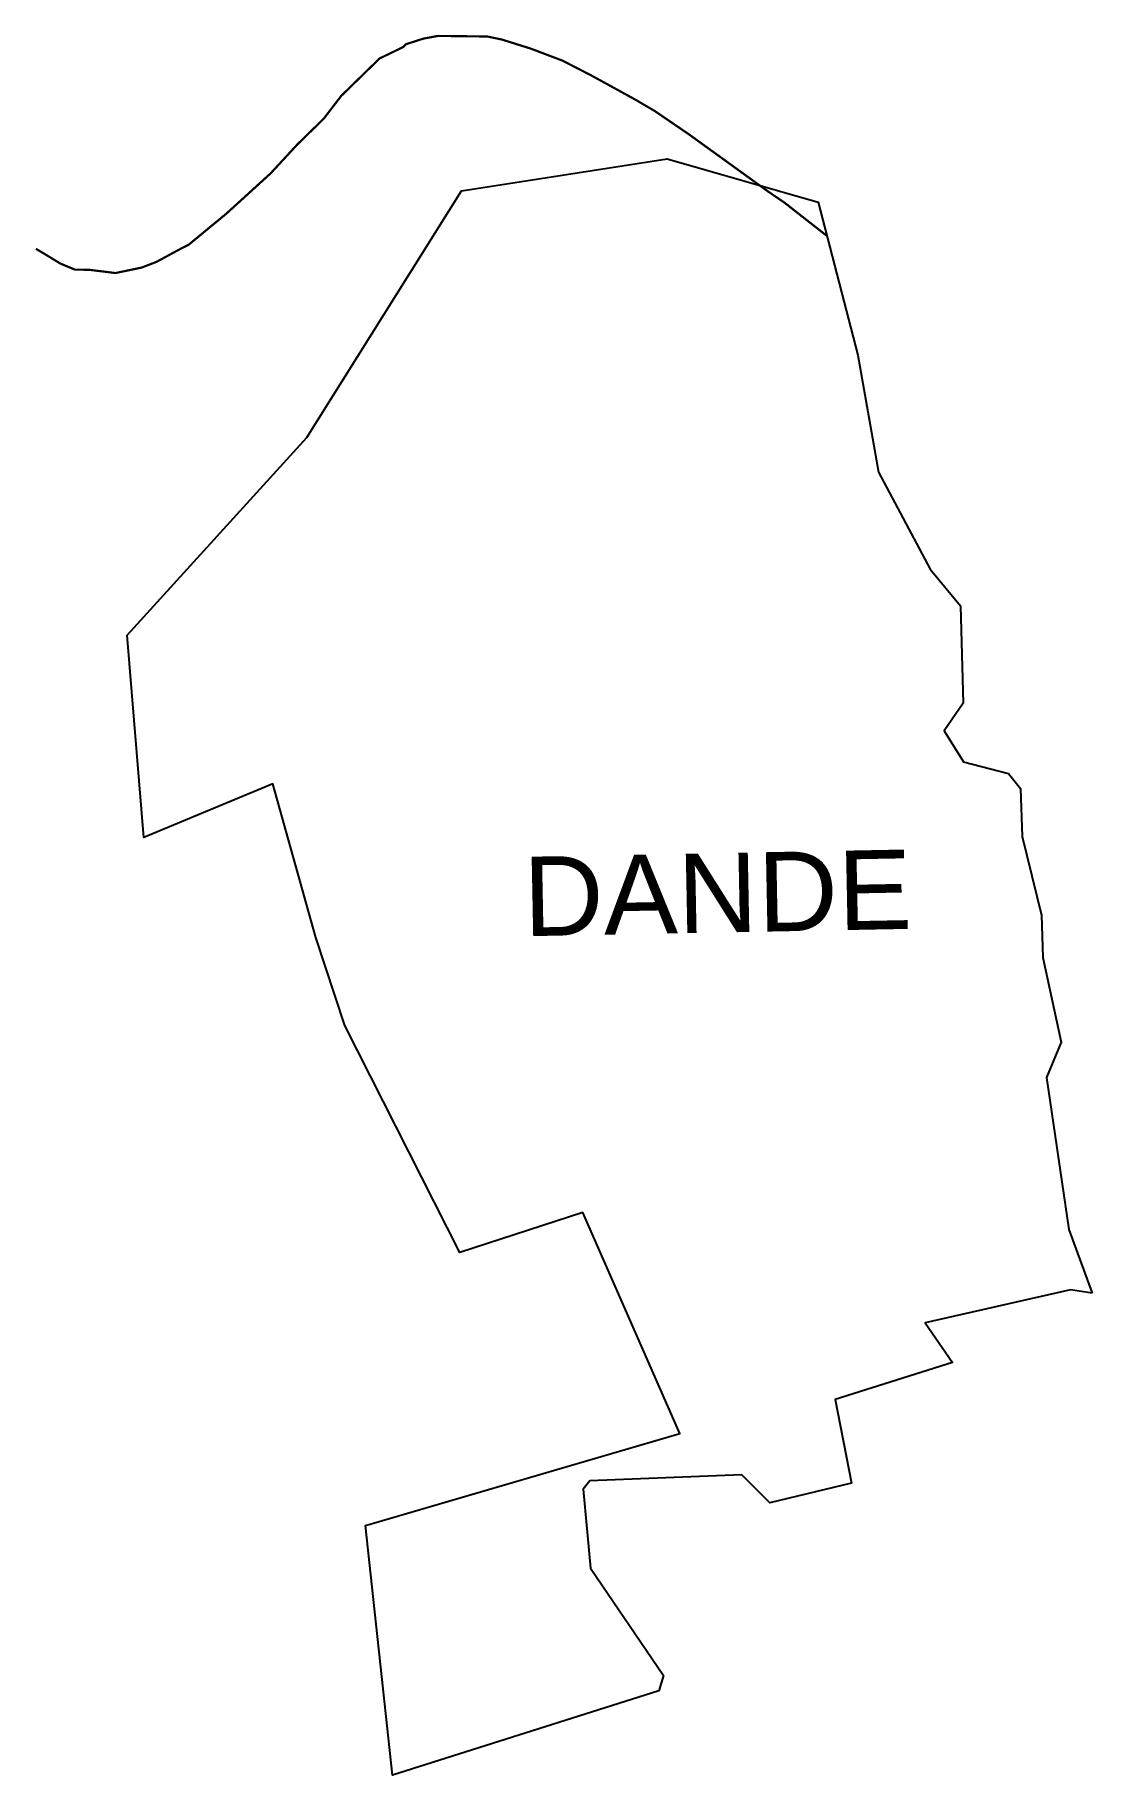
# Model space of a CAD drawing. Header units: metres. Extents: x 261514 to 262961, y 2166399 to 2168782.
import ezdxf

# ---------------------------------------------------------------- set-up
doc = ezdxf.new("R2010")
doc.units = ezdxf.units.M
for name, color, linetype in [('LOW TIDE LINE', 5, 'Continuous'), ('village', 3, 'Continuous'), ('VILLAGE NAME', 250, 'Continuous')]:
    doc.layers.add(name, color=color, linetype=linetype)
doc.styles.get("Standard").update_dxf_attribs({"font": 'simplex.shx'})

msp = doc.modelspace()

# ---------------------------------------------------------------- linework, layer by layer
at = {"layer": 'LOW TIDE LINE', "lineweight": 18, "const_width": 3}
msp.add_lwpolyline([(261515.5, 2168489.1), (261529.3, 2168480.9), (261549.1, 2168468.8), (261568.9, 2168460.6), (261588.7, 2168460.3), (261624.5, 2168455.9), (261660.4, 2168463.4), (261680.3, 2168471.1), (261716.4, 2168490.6), (261724.4, 2168494.5), (261776.6, 2168537.6), (261836.9, 2168592.5), (261873.2, 2168631.8), (261909.4, 2168667.2), (261933.6, 2168698.7), (261953.8, 2168718.4), (261977.9, 2168741.9), (261981.9, 2168745.9), (261986, 2168749.8), (262002, 2168757.5), (262018, 2168765.3), (262022, 2168769.2), (262034, 2168773.1), (262045.9, 2168776.9), (262065.9, 2168780.6), (262133.5, 2168779.8), (262153.3, 2168775.6), (262192.9, 2168763.2), (262236.4, 2168746.7), (262276, 2168726.3), (262335.2, 2168693.8), (262362.8, 2168677.6), (262410.2, 2168645.2), (262516.6, 2168568.3), (262540.3, 2168552.1), (262597.9, 2168507)], dxfattribs=at)
at = {"layer": 'village', "color": 3}
msp.add_polyline3d([(262961.2, 2167058.9, 0), (262931.7, 2167063.5, 0), (262732.6, 2167018.5, 0), (262770.1, 2166963.9, 0), (262609.7, 2166913.3, 0), (262631.9, 2166798.8, 0), (262520, 2166772, 0), (262481.8, 2166810, 0), (262273.6, 2166801.9, 0), (262264.4, 2166790.6, 0), (262274.6, 2166682.6, 0), (262374.4, 2166535.5, 0), (262368.2, 2166514.2, 0), (262003.5, 2166398.9, 0), (261966.6, 2166740.9, 0), (262396.7, 2166867, 0), (262264.1, 2167169.3, 0), (262095.7, 2167114.6, 0), (261938.2, 2167425.5, 0), (261898.7, 2167545.8, 0), (261839.8, 2167756.3, 0), (261663.2, 2167683.1, 0), (261640.4, 2167960.1, 0), (261886.4, 2168230.6, 0), (262098.2, 2168568.5, 0), (262379.6, 2168612.2, 0), (262586, 2168553.1, 0), (262640.3, 2168343.4, 0), (262668.7, 2168183.2, 0), (262739.6, 2168050.2, 0), (262781, 2168000.2, 0), (262784.6, 2167867.1, 0), (262758.7, 2167828.9, 0), (262784.9, 2167786.7, 0), (262846.5, 2167770.6, 0), (262863, 2167750.2, 0), (262865.3, 2167684.4, 0), (262892.1, 2167576.5, 0), (262893.7, 2167518.6, 0), (262918.8, 2167402.6, 0), (262898.8, 2167354.5, 0), (262929.3, 2167146.3, 0)], close=True, dxfattribs=at)

# ---------------------------------------------------------------- texts
at = {"layer": 'VILLAGE NAME', "insert": (262181.6, 2167656.4), "char_height": 108.748, "attachment_point": 1, "rotation": 1.1028}
msp.add_mtext_dynamic_manual_height_columns('{\\fArial|b0|i0|c0|p34;DANDE}', width=726.929, gutter_width=543.7, heights=[0], dxfattribs=at)

doc.saveas('drawing.dxf')
